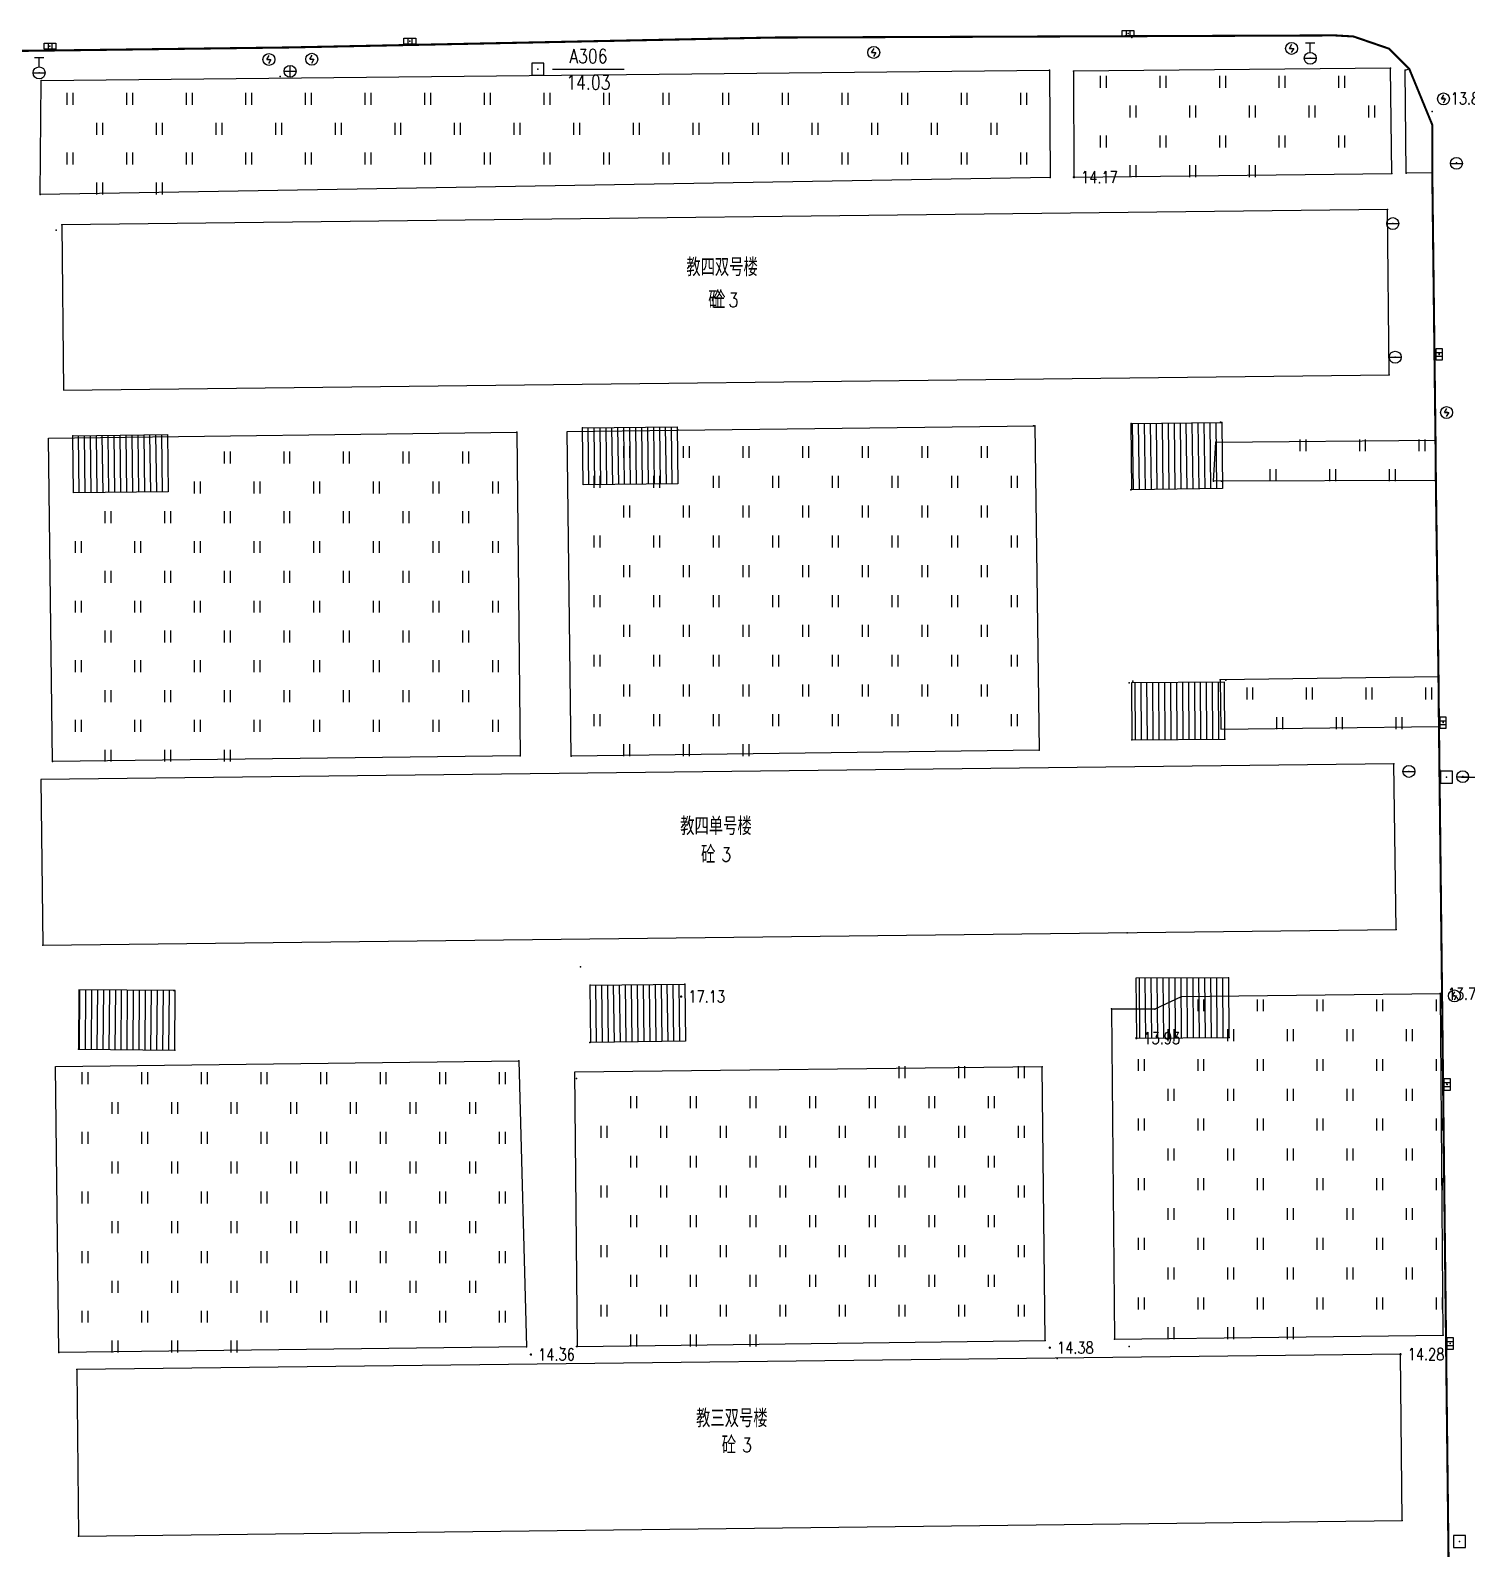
# Model space of a CAD drawing. Extents: x 940 to 2162, y 608 to 1562.
# Drawn here: x 1355.1 to 1475.5, y 1286.7 to 1414 of the extents above; entities that cross this region are included whole.
import ezdxf
from ezdxf.enums import TextEntityAlignment as Align

# ---------------------------------------------------------------- set-up
doc = ezdxf.new("R2010")
doc.units = 0
doc.header["$LTSCALE"] = 0.5
doc.header["$PDSIZE"] = 0.2
doc.layers.get('0').update_dxf_attribs({"linetype": 'CONTINUOUS'})
doc.layers.add('ASSIST', color=7, linetype='CONTINUOUS', plot=False)
for name, color, linetype in [('DLSS', 4, 'CONTINUOUS'), ('GCD', 1, 'CONTINUOUS'), ('GXYZ', 2, 'CONTINUOUS'), ('JMD', 6, 'CONTINUOUS'), ('KZD', 1, 'CONTINUOUS'), ('ZBTZ', 3, 'CONTINUOUS'), ('ZDH', 1, 'CONTINUOUS')]:
    doc.layers.add(name, color=color, linetype=linetype)
doc.styles.add('HZ', font='rs.shx', dxfattribs={"width": 0.8, "bigfont": 'hztxt.shx'})
doc.linetypes.add('1161', pattern='A,0,[149,AAA.SHX,S=0.15,R=0,X=0,Y=0],-1.6', length=1.6)

# ---------------------------------------------------------------- blocks, each defined once
blk = doc.blocks.new('gc133')
for p, q in [((-0.8, 2.6), (0.8, 2.6)), ((0, 1), (0, 2.6)), ((-1, 0), (1, 0))]:
    blk.add_line(p, q)
blk.add_circle((0, 0), 1)
blk = doc.blocks.new('gc042')
blk.add_line((-1, 0), (1, 0))
blk.add_circle((0, 0), 1)
blk = doc.blocks.new('gc041')
for p, q in [((-1, 0.5), (1, 0.5)), ((-1, -0.5), (-1, 0.5)), ((-0.33, 0.5), (-0.33, -0.5)), ((0.33, 0.5), (0.33, -0.5)), ((1, 0.5), (1, -0.5)), ((1, -0.5), (-1, -0.5))]:
    blk.add_line(p, q)
blk = doc.blocks.new('gc050')
for p, q in [((-0.35, 0), (0.05, 0.69)), ((-0.35, 0), (0.35, 0)), ((0.35, 0), (-0.06, -0.69))]:
    blk.add_line(p, q)
blk.add_circle((0, 0), 1)
blk = doc.blocks.new('gc043')
for p, q in [((-1, 0), (1, 0)), ((0, -1), (0, 1))]:
    blk.add_line(p, q)
blk.add_circle((0, 0), 1)
blk = doc.blocks.new('GC200')
at = {"linetype": 'Continuous', "const_width": 0.2, "flags": 128}
blk.add_lwpolyline([(-0.1, 0, 1), (0.1, 0, 1)], format="xyb", close=True, dxfattribs=at)
blk = doc.blocks.new('gc323')
at = {"flags": 128}
for points in [[(-0.5, 0), (-0.5, 2)], [(0.5, 0), (0.5, 2)]]:
    blk.add_lwpolyline(points, dxfattribs=at)
blk = doc.blocks.new('gc261')
blk.add_lwpolyline([(-1, -1), (1, -1), (1, 1), (-1, 1)], close=True)
blk.add_point((0, 0))
blk = doc.blocks.new('gc115')
blk.add_lwpolyline([(-1, -1), (1, -1), (1, 1), (-1, 1)], close=True)
blk.add_point((0, 0))

msp = doc.modelspace()

# ---------------------------------------------------------------- linework, layer by layer
at = {"layer": 'ASSIST', "linetype": 'Continuous', "flags": 128}
for points, elevation in [([(1401.37, 1380.69), (1409.32, 1380.78), (1409.38, 1375.99), (1401.43, 1375.9)], -0.16), ([(1358.62, 1380.02), (1366.57, 1380.12), (1366.63, 1375.33), (1358.68, 1375.24)], -0.14)]:
    msp.add_lwpolyline(points, close=True, dxfattribs=dict(at, elevation=elevation))
for points in [[(1447.38, 1381.04), (1454.99, 1381.13), (1455.06, 1375.59), (1447.46, 1375.49)], [(1447.45, 1354.51), (1455.25, 1354.57), (1455.22, 1359.36), (1447.42, 1359.31)], [(1447.83, 1329.5), (1455.62, 1329.56), (1455.58, 1334.57), (1447.79, 1334.52)], [(1359.1, 1328.58), (1367.18, 1328.5), (1367.22, 1333.49), (1359.14, 1333.56)], [(1402.01, 1333.93), (1409.96, 1334.02), (1410.02, 1329.24), (1402.07, 1329.14)]]:
    msp.add_lwpolyline(points, close=True, dxfattribs=at)
at = {"layer": 'DLSS', "linetype": 'Continuous', "const_width": 0.175, "flags": 128}
msp.add_lwpolyline([(1216.91, 1400.79), (1219.98, 1407.4), (1229.42, 1410.8), (1250.92, 1411.11), (1311.19, 1411.75), (1376.78, 1412.59), (1417.27, 1413.42), (1464.48, 1413.6), (1466.04, 1413.51), (1469.01, 1412.49), (1470.72, 1410.79), (1472.65, 1406.1), (1472.65, 1402.07), (1472.92, 1379.64), (1472.95, 1376.26), (1473.17, 1359.79), (1473.21, 1355.64), (1474.02, 1285.2)], dxfattribs=at)
at = {"layer": 'JMD', "linetype": 'Continuous'}
for p, q in [((1401.37, 1380.69), (1409.32, 1380.78)), ((1401.82, 1380.69), (1401.88, 1375.91)), ((1402.32, 1380.7), (1402.38, 1375.91)), ((1402.82, 1380.7), (1402.88, 1375.92)), ((1403.32, 1380.71), (1403.38, 1375.92)), ((1403.82, 1380.71), (1403.88, 1375.93)), ((1404.32, 1380.72), (1404.38, 1375.94)), ((1404.82, 1380.73), (1404.88, 1375.94)), ((1405.32, 1380.73), (1405.38, 1375.95)), ((1405.82, 1380.74), (1405.88, 1375.95)), ((1406.32, 1380.74), (1406.38, 1375.96)), ((1406.82, 1380.75), (1406.88, 1375.97)), ((1407.32, 1380.76), (1407.38, 1375.97)), ((1407.82, 1380.76), (1407.88, 1375.98)), ((1408.32, 1380.77), (1408.38, 1375.98)), ((1408.82, 1380.77), (1408.88, 1375.99)), ((1409.32, 1380.78), (1409.38, 1375.99)), ((1447.38, 1381.04), (1454.99, 1381.13)), ((1447.49, 1381.04), (1447.56, 1375.49)), ((1447.99, 1381.04), (1448.06, 1375.5)), ((1448.49, 1381.05), (1448.56, 1375.51)), ((1448.99, 1381.06), (1449.06, 1375.51)), ((1449.49, 1381.06), (1449.56, 1375.52)), ((1449.99, 1381.07), (1450.06, 1375.52)), ((1450.49, 1381.08), (1450.56, 1375.53)), ((1450.99, 1381.08), (1451.06, 1375.54)), ((1451.49, 1381.09), (1451.56, 1375.54)), ((1451.99, 1381.1), (1452.06, 1375.55)), ((1452.49, 1381.1), (1452.56, 1375.56)), ((1452.99, 1381.11), (1453.06, 1375.56)), ((1453.49, 1381.11), (1453.56, 1375.57)), ((1453.99, 1381.12), (1454.06, 1375.57)), ((1454.49, 1381.13), (1454.56, 1375.58)), ((1454.99, 1381.13), (1455.06, 1375.59)), ((1358.62, 1380.02), (1366.57, 1380.12)), ((1359.07, 1380.03), (1359.13, 1375.24)), ((1359.57, 1380.04), (1359.63, 1375.25)), ((1360.07, 1380.04), (1360.13, 1375.26)), ((1360.57, 1380.05), (1360.63, 1375.26)), ((1361.07, 1380.05), (1361.13, 1375.27)), ((1361.57, 1380.06), (1361.63, 1375.27)), ((1362.07, 1380.06), (1362.13, 1375.28)), ((1362.57, 1380.07), (1362.63, 1375.29)), ((1363.07, 1380.08), (1363.13, 1375.29)), ((1363.57, 1380.08), (1363.63, 1375.3)), ((1364.07, 1380.09), (1364.13, 1375.3)), ((1364.57, 1380.09), (1364.63, 1375.31)), ((1365.07, 1380.1), (1365.13, 1375.32)), ((1365.57, 1380.11), (1365.63, 1375.32)), ((1366.07, 1380.11), (1366.13, 1375.33)), ((1366.57, 1380.12), (1366.63, 1375.33)), ((1366.63, 1375.33), (1358.68, 1375.24)), ((1409.38, 1375.99), (1401.43, 1375.9)), ((1455.06, 1375.59), (1447.46, 1375.49)), ((1455.22, 1359.36), (1447.42, 1359.31)), ((1447.75, 1354.52), (1447.72, 1359.31)), ((1448.25, 1354.52), (1448.22, 1359.31)), ((1448.75, 1354.52), (1448.72, 1359.31)), ((1449.25, 1354.53), (1449.22, 1359.32)), ((1449.75, 1354.53), (1449.72, 1359.32)), ((1450.25, 1354.53), (1450.22, 1359.32)), ((1450.75, 1354.54), (1450.72, 1359.33)), ((1451.25, 1354.54), (1451.22, 1359.33)), ((1451.75, 1354.54), (1451.72, 1359.33)), ((1452.25, 1354.55), (1452.22, 1359.34)), ((1452.75, 1354.55), (1452.72, 1359.34)), ((1453.25, 1354.55), (1453.22, 1359.34)), ((1453.75, 1354.56), (1453.72, 1359.35)), ((1454.25, 1354.56), (1454.22, 1359.35)), ((1454.75, 1354.56), (1454.72, 1359.35)), ((1455.25, 1354.57), (1455.22, 1359.36)), ((1447.45, 1354.51), (1455.25, 1354.57)), ((1455.58, 1334.57), (1447.79, 1334.52)), ((1448.12, 1329.5), (1448.08, 1334.52)), ((1448.62, 1329.5), (1448.58, 1334.52)), ((1449.12, 1329.51), (1449.08, 1334.52)), ((1449.62, 1329.51), (1449.58, 1334.53)), ((1450.12, 1329.51), (1450.08, 1334.53)), ((1450.62, 1329.52), (1450.58, 1334.54)), ((1451.12, 1329.52), (1451.08, 1334.54)), ((1451.62, 1329.53), (1451.58, 1334.54)), ((1452.12, 1329.53), (1452.08, 1334.55)), ((1452.62, 1329.53), (1452.58, 1334.55)), ((1453.12, 1329.54), (1453.08, 1334.55)), ((1453.62, 1329.54), (1453.58, 1334.56)), ((1454.12, 1329.54), (1454.08, 1334.56)), ((1454.62, 1329.55), (1454.58, 1334.57)), ((1455.12, 1329.55), (1455.08, 1334.57)), ((1455.62, 1329.56), (1455.58, 1334.57)), ((1367.22, 1333.49), (1359.14, 1333.56)), ((1359.18, 1328.57), (1359.22, 1333.56)), ((1359.68, 1328.57), (1359.72, 1333.56)), ((1360.18, 1328.57), (1360.22, 1333.55)), ((1360.68, 1328.56), (1360.72, 1333.55)), ((1361.18, 1328.56), (1361.22, 1333.54)), ((1361.68, 1328.55), (1361.72, 1333.54)), ((1362.18, 1328.55), (1362.22, 1333.53)), ((1362.68, 1328.54), (1362.72, 1333.53)), ((1363.18, 1328.54), (1363.22, 1333.52)), ((1363.68, 1328.53), (1363.72, 1333.52)), ((1364.18, 1328.53), (1364.22, 1333.52)), ((1364.68, 1328.52), (1364.72, 1333.51)), ((1365.18, 1328.52), (1365.22, 1333.51)), ((1365.68, 1328.51), (1365.72, 1333.5)), ((1366.18, 1328.51), (1366.22, 1333.5)), ((1366.68, 1328.51), (1366.72, 1333.49)), ((1367.18, 1328.5), (1367.22, 1333.49)), ((1402.01, 1333.93), (1409.96, 1334.02)), ((1402.46, 1333.94), (1402.52, 1329.15)), ((1402.96, 1333.94), (1403.02, 1329.16)), ((1403.46, 1333.95), (1403.52, 1329.16)), ((1403.96, 1333.95), (1404.02, 1329.17)), ((1404.46, 1333.96), (1404.52, 1329.17)), ((1404.96, 1333.96), (1405.02, 1329.18)), ((1405.46, 1333.97), (1405.52, 1329.19)), ((1405.96, 1333.98), (1406.02, 1329.19)), ((1406.46, 1333.98), (1406.52, 1329.2)), ((1406.96, 1333.99), (1407.02, 1329.2)), ((1407.46, 1333.99), (1407.52, 1329.21)), ((1407.96, 1334), (1408.02, 1329.22)), ((1408.46, 1334.01), (1408.52, 1329.22)), ((1408.96, 1334.01), (1409.02, 1329.23)), ((1409.46, 1334.02), (1409.52, 1329.23)), ((1409.96, 1334.02), (1410.02, 1329.24)), ((1447.83, 1329.5), (1455.62, 1329.56)), ((1359.1, 1328.58), (1367.18, 1328.5)), ((1410.02, 1329.24), (1402.07, 1329.14))]:
    msp.add_line(p, q, dxfattribs=at)
at = {"layer": 'JMD', "linetype": 'Continuous', "flags": 128}
msp.add_lwpolyline([(1469.04, 1385.14), (1468.89, 1399.01), (1357.71, 1397.71), (1357.85, 1383.84), (1469.04, 1385.14)], dxfattribs=at)
for points in [[(1469.04, 1385.14), (1468.89, 1399.01), (1357.71, 1397.71), (1357.85, 1383.84), (1469.04, 1385.14)], [(1469.42, 1352.51), (1355.93, 1351.18), (1356.12, 1337.29), (1469.62, 1338.61), (1469.42, 1352.51)], [(1469.98, 1302.99), (1358.97, 1301.72), (1359.1, 1287.72), (1470.12, 1289.05), (1469.98, 1302.99)]]:
    msp.add_lwpolyline(points, close=True, dxfattribs=at)
at = {"layer": 'KZD', "linetype": 'Continuous'}
for p, q in [((1398.87, 1410.76), (1404.87, 1410.76)), ((1475.1, 1351.38), (1481.1, 1351.38))]:
    msp.add_line(p, q, dxfattribs=at)
at = {"layer": 'ZBTZ', "linetype": '1161', "flags": 128}
for points in [[(1355.98, 1409.81), (1440.53, 1410.69), (1440.59, 1401.69), (1355.9, 1400.27)], [(1472.65, 1402.07), (1470.46, 1402.06), (1470.37, 1410.69), (1470.72, 1410.79), (1472.65, 1406.1), (1472.65, 1402.07)], [(1400.93, 1303.64), (1440.17, 1304.13), (1439.92, 1327.08), (1400.69, 1326.66)]]:
    msp.add_lwpolyline(points, close=True, dxfattribs=at)
for points, elevation in [([(1442.57, 1410.59), (1442.59, 1401.71), (1469.26, 1402.03), (1469.14, 1410.86)], 14.03), ([(1439.31, 1380.85), (1439.67, 1353.64), (1400.43, 1353.16), (1400.1, 1380.38)], -0.07), ([(1395.86, 1380.32), (1396.15, 1353.17), (1356.92, 1352.69), (1356.59, 1379.83)], -0.1), ([(1472.92, 1379.64), (1472.95, 1376.26), (1454.31, 1376.22), (1454.5, 1379.48)], 13.88), ([(1473.21, 1355.64), (1473.17, 1359.79), (1454.86, 1359.56), (1454.91, 1355.41)], 13.78), ([(1445.99, 1304.25), (1473.56, 1304.59), (1473.34, 1333.22), (1451.59, 1332.97), (1449.38, 1331.94), (1445.75, 1331.94)], 13.81), ([(1396.04, 1327.59), (1396.69, 1303.6), (1357.46, 1303.14), (1357.17, 1327.13)], 13.97)]:
    msp.add_lwpolyline(points, close=True, dxfattribs=dict(at, elevation=elevation))
at = {"layer": 'ZDH', "linetype": 'Continuous'}
for p in [(1447.13, 1413.77, 13.84), (1464.48, 1413.6, 13.86), (1466.04, 1413.51, 13.87), (1356.71, 1412.71, 13.49), (1376.78, 1412.59, 13.77), (1386.9, 1413.12, 13.8), (1417.27, 1413.42, 13.85), (1447.44, 1413.43, 13.83), (1460.85, 1412.51, 14.02), (1469.01, 1412.49, 13.89), (1375.07, 1411.58, 13.9), (1378.67, 1411.6, 13.93), (1425.8, 1412.17, 14.02), (1462.41, 1411.68, 13.13), (1355.8, 1410.46, 12.83), (1355.98, 1409.81, 13.61), (1376.02, 1410.14, 13.93), (1376.85, 1410.59, 13.92), (1440.53, 1410.69, 14.02), (1442.57, 1410.59, 14.03), (1469.14, 1410.86, 13.99), (1470.37, 1410.69, 13.99), (1470.72, 1410.79, 13.87), (1472.65, 1407.23, 13.84), (1472.65, 1407.23, 13.84), (1472.65, 1407.23, 13.84), (1473.59, 1408.27, 13.86), (1473.6, 1408.31, 13.84), (1473.6, 1408.31, 13.84), (1473.6, 1408.31, 13.84), (1472.65, 1406.1, 13.86), (1472.67, 1405.15, 13.81), (1472.67, 1405.15, 13.81), (1469.26, 1402.03, 14.15), (1470.46, 1402.06, 14.13), (1472.65, 1402.07, 13.84), (1474.68, 1402.87, 13.84), (1474.69, 1402.9, 13.81), (1474.69, 1402.9, 13.81), (1474.69, 1402.9, 13.81), (1440.59, 1401.69, 14.16), (1442.59, 1401.71, 14.17), (1355.9, 1400.27, 14.2), (1468.89, 1399.01, 14.33), (1357.22, 1397.27, 14.32), (1357.71, 1397.71, 19.72), (1469.34, 1397.82, 14.35), (1473.22, 1386.88, 13.89), (1473.22, 1386.88, 13.89), (1473.22, 1386.88, 13.89), (1473.23, 1386.85, 13.92), (1469.54, 1386.61, 14.35), (1469.04, 1385.14, 14.35), (1473.85, 1381.97, 13.89), (1473.86, 1382.01, 13.87), (1473.86, 1382.01, 13.87), (1473.86, 1382.01, 13.87), (1401.37, 1380.69, -0.16), (1409.38, 1380.52, -0.06), (1439.21, 1380.86, 14.3), (1439.31, 1380.85, -0.07), (1447.38, 1381.04, -0.07), (1454.89, 1381.15, 14.19), (1454.99, 1381.13, -0.09), (1358.62, 1380.02, -0.14), (1395.86, 1380.32, -0.1), (1454.5, 1379.48, 14.09), (1472.92, 1379.64, 13.88), (1447.36, 1375.49, 14.36), (1454.31, 1376.22, 13.94), (1454.96, 1376.22, 13.9), (1472.95, 1376.26, 13.88), (1447.23, 1359.31, -0.18), (1447.52, 1359.44, 14.36), (1454.86, 1359.56, 14.02), (1455.34, 1359.53, 13.97), (1473.17, 1359.79, 13.78), (1473.17, 1357.85, 13.86), (1473.17, 1357.85, 13.86), (1473.17, 1357.85, 13.86), (1473.21, 1355.64, 13.78), (1473.55, 1355.96, 13.76), (1473.56, 1355.99, 13.74), (1473.56, 1355.99, 13.74), (1473.56, 1355.99, 13.74), (1439.67, 1353.64, -0.06), (1447.45, 1354.51, -0.19), (1455.25, 1354.57, 14.37), (1356.92, 1352.69, -0.1), (1396.15, 1353.17, -0.09), (1400.43, 1353.16, -0.05), (1469.42, 1352.51, 14.33), (1470.69, 1351.87, 14.32), (1473.85, 1351.38, 13.76), (1475.2, 1351.45, 13.75), (1475.2, 1351.45, 13.75), (1475.2, 1351.45, 13.75), (1475.2, 1351.43, 13.76), (1447.07, 1338.33, 14.33), (1469.62, 1338.61, 14.33), (1356.12, 1337.29, 14.31), (1401.2, 1335.47, 14.3), (1455.55, 1334.57, 14.29), (1367.1, 1333.49, 14.25), (1402.01, 1333.93, -0.16), (1409.96, 1334.02, -0.07), (1409.65, 1332.99, 17.13), (1451.59, 1332.97, 14.05), (1473.34, 1333.22, 13.79), (1474.5, 1333.05, 13.65), (1474.5, 1333.05, 13.65), (1474.5, 1333.05, 13.65), (1474.51, 1333.04, 13.67), (1445.75, 1331.96, 14.01), (1449.38, 1331.94, 13.94), (1447.83, 1329.5, 13.93), (1455.62, 1329.56, 13.95), (1359.1, 1328.58, 14.04), (1367.18, 1328.5, 14.02), (1402, 1329.14, -0.16), (1396.04, 1327.59, 13.97), (1439.92, 1327.08, 14.29), (1400.88, 1326.12, 14.05), (1473.88, 1325.63, 13.6), (1473.88, 1325.63, 13.6), (1473.88, 1325.63, 13.6), (1473.9, 1325.61, 13.62), (1440.17, 1304.13, 14.36), (1445.99, 1304.25, 13.81), (1473.56, 1304.59, 13.68), (1473.81, 1304.73, 13.63), (1473.81, 1304.73, 13.63), (1473.81, 1304.73, 13.63), (1357.46, 1303.14, 14.38), (1396.69, 1303.6, 14.37), (1397.05, 1302.96, 14.36), (1399.54, 1303.55, 14.26), (1400.86, 1303.65, 14.37), (1400.93, 1303.64, 14.37), (1440.57, 1303.54, 14.38), (1447.22, 1303.64, 14.27), (1469.98, 1302.99, 14.28), (1474.14, 1303.88, 13.51), (1474.14, 1303.88, 13.51), (1474.14, 1303.88, 13.51), (1474.16, 1303.89, 13.5), (1358.97, 1301.72, 14.26), (1441.18, 1302.64, 14.29), (1470.12, 1289.05, 14.27), (1359.1, 1287.72, 14.26), (1474.94, 1287.29, 13.46)]:
    msp.add_point(p, dxfattribs=at)

# ---------------------------------------------------------------- block references
at = {"layer": 'GCD', "linetype": 'Continuous'}
ref = msp.add_blockref('GC200', (1473.6, 1408.31, 13.84), dxfattribs=dict(at, xscale=0.5, yscale=0.5, zscale=0.5))
ref.add_attrib('height', '13.84', dxfattribs={"linetype": 'Continuous', "height": 1, "style": 'HZ', "width": 0.8}).set_placement((1474.19, 1408.31, 13.84), align=Align.MIDDLE_LEFT)
ref = msp.add_blockref('GC200', (1442.59, 1401.71, 14.17), dxfattribs=dict(at, xscale=0.5, yscale=0.5, zscale=0.5))
ref.add_attrib('height', '14.17', dxfattribs={"linetype": 'Continuous', "height": 1, "style": 'HZ', "width": 0.8}).set_placement((1443.19, 1401.71, 14.17), align=Align.MIDDLE_LEFT)
ref = msp.add_blockref('GC200', (1409.65, 1332.99, 17.13), dxfattribs=dict(at, xscale=0.5, yscale=0.5, zscale=0.5))
ref.add_attrib('height', '17.13', dxfattribs={"linetype": 'Continuous', "height": 1, "style": 'HZ', "width": 0.8}).set_placement((1410.25, 1332.99, 17.13), align=Align.MIDDLE_LEFT)
ref = msp.add_blockref('GC200', (1473.34, 1333.22, 13.79), dxfattribs=dict(at, xscale=0.5, yscale=0.5, zscale=0.5))
ref.add_attrib('height', '13.79', dxfattribs={"linetype": 'Continuous', "height": 1, "style": 'HZ', "width": 0.8}).set_placement((1473.94, 1333.22, 13.79), align=Align.MIDDLE_LEFT)
ref = msp.add_blockref('GC200', (1447.83, 1329.5, 13.93), dxfattribs=dict(at, xscale=0.5, yscale=0.5, zscale=0.5))
ref.add_attrib('height', '13.93', dxfattribs={"linetype": 'Continuous', "height": 1, "style": 'HZ', "width": 0.8}).set_placement((1448.42, 1329.5, 13.93), align=Align.MIDDLE_LEFT)
ref = msp.add_blockref('GC200', (1440.57, 1303.54, 14.38), dxfattribs=dict(at, xscale=0.5, yscale=0.5, zscale=0.5))
ref.add_attrib('height', '14.38', dxfattribs={"linetype": 'Continuous', "height": 1, "style": 'HZ', "width": 0.8}).set_placement((1441.17, 1303.54, 14.38), align=Align.MIDDLE_LEFT)
ref = msp.add_blockref('GC200', (1397.05, 1302.96, 14.36), dxfattribs=dict(at, xscale=0.5, yscale=0.5, zscale=0.5))
ref.add_attrib('height', '14.36', dxfattribs={"linetype": 'Continuous', "height": 1, "style": 'HZ', "width": 0.8}).set_placement((1397.65, 1302.96, 14.36), align=Align.MIDDLE_LEFT)
ref = msp.add_blockref('GC200', (1469.98, 1302.99, 14.28), dxfattribs=dict(at, xscale=0.5, yscale=0.5, zscale=0.5))
ref.add_attrib('height', '14.28', dxfattribs={"linetype": 'Continuous', "height": 1, "style": 'HZ', "width": 0.8}).set_placement((1470.58, 1302.99, 14.28), align=Align.MIDDLE_LEFT)
at = {"layer": 'GXYZ', "linetype": 'Continuous', "xscale": 0.5, "yscale": 0.5}
for name, p in [('gc041', (1447.13, 1413.77, 13.84)), ('gc041', (1356.71, 1412.71, 13.49)), ('gc041', (1386.9, 1413.12, 13.8)), ('gc050', (1425.8, 1412.17, 14.02)), ('gc050', (1460.85, 1412.51, 14.02)), ('gc133', (1462.41, 1411.68, 13.13)), ('gc133', (1355.8, 1410.46, 12.83)), ('gc050', (1375.07, 1411.58, 13.9)), ('gc043', (1376.85, 1410.59, 13.92)), ('gc050', (1378.67, 1411.6, 13.93)), ('gc050', (1473.59, 1408.27, 13.86)), ('gc042', (1474.68, 1402.87, 13.84)), ('gc042', (1469.34, 1397.82, 14.35)), ('gc042', (1469.54, 1386.61, 14.35)), ('gc050', (1473.85, 1381.97, 13.89)), ('gc042', (1470.69, 1351.87, 14.32)), ('gc042', (1475.2, 1351.43, 13.76)), ('gc050', (1474.51, 1333.04, 13.67))]:
    msp.add_blockref(name, p, dxfattribs=at)
at = {"layer": 'GXYZ', "linetype": 'Continuous', "xscale": 0.5, "yscale": 0.5, "rotation": 90}
for p in [(1473.23, 1386.85, 13.92), (1473.55, 1355.96, 13.76), (1473.9, 1325.61, 13.62), (1474.16, 1303.89, 13.5)]:
    msp.add_blockref('gc041', p, dxfattribs=at)
at = {"layer": 'KZD', "linetype": 'Continuous', "xscale": 0.5, "yscale": 0.5}
for name, p in [('gc261', (1397.62, 1410.76, 14.03)), ('gc115', (1473.85, 1351.38, 13.76)), ('gc115', (1474.94, 1287.29, 13.46))]:
    msp.add_blockref(name, p, dxfattribs=at)
at = {"layer": 'ZBTZ', "linetype": 'Continuous', "xscale": 0.5, "yscale": 0.5}
for p in [(1445.07, 1409.21), (1450.07, 1409.21), (1455.07, 1409.21), (1460.07, 1409.21), (1465.07, 1409.21), (1358.4, 1407.77), (1363.4, 1407.77), (1368.4, 1407.77), (1373.4, 1407.77), (1378.4, 1407.77), (1383.4, 1407.77), (1388.4, 1407.77), (1393.4, 1407.77), (1398.4, 1407.77), (1403.4, 1407.77), (1408.4, 1407.77), (1413.4, 1407.77), (1418.4, 1407.77), (1423.4, 1407.77), (1428.4, 1407.77), (1433.4, 1407.77), (1438.4, 1407.77), (1447.57, 1406.71), (1452.57, 1406.71), (1457.57, 1406.71), (1462.57, 1406.71), (1467.57, 1406.71), (1360.9, 1405.27), (1365.9, 1405.27), (1370.9, 1405.27), (1375.9, 1405.27), (1380.9, 1405.27), (1385.9, 1405.27), (1390.9, 1405.27), (1395.9, 1405.27), (1400.9, 1405.27), (1405.9, 1405.27), (1410.9, 1405.27), (1415.9, 1405.27), (1420.9, 1405.27), (1425.9, 1405.27), (1430.9, 1405.27), (1435.9, 1405.27), (1445.07, 1404.21), (1450.07, 1404.21), (1455.07, 1404.21), (1460.07, 1404.21), (1465.07, 1404.21), (1358.4, 1402.77), (1363.4, 1402.77), (1368.4, 1402.77), (1373.4, 1402.77), (1378.4, 1402.77), (1383.4, 1402.77), (1388.4, 1402.77), (1393.4, 1402.77), (1398.4, 1402.77), (1403.4, 1402.77), (1408.4, 1402.77), (1413.4, 1402.77), (1418.4, 1402.77), (1423.4, 1402.77), (1428.4, 1402.77), (1433.4, 1402.77), (1438.4, 1402.77), (1447.57, 1401.71), (1452.57, 1401.71), (1457.57, 1401.71), (1360.9, 1400.27), (1365.9, 1400.27), (1405.1, 1378.16), (1410.1, 1378.16), (1415.1, 1378.16), (1420.1, 1378.16), (1425.1, 1378.16), (1430.1, 1378.16), (1435.1, 1378.16), (1461.81, 1378.72), (1466.81, 1378.72), (1471.81, 1378.72), (1371.59, 1377.69), (1376.59, 1377.69), (1381.59, 1377.69), (1386.59, 1377.69), (1391.59, 1377.69), (1402.6, 1375.66), (1407.6, 1375.66), (1412.6, 1375.66), (1417.6, 1375.66), (1422.6, 1375.66), (1427.6, 1375.66), (1432.6, 1375.66), (1437.6, 1375.66), (1459.31, 1376.22), (1464.31, 1376.22), (1469.31, 1376.22), (1369.09, 1375.19), (1374.09, 1375.19), (1379.09, 1375.19), (1384.09, 1375.19), (1389.09, 1375.19), (1394.09, 1375.19), (1405.1, 1373.16), (1410.1, 1373.16), (1415.1, 1373.16), (1420.1, 1373.16), (1425.1, 1373.16), (1430.1, 1373.16), (1435.1, 1373.16), (1361.59, 1372.69), (1366.59, 1372.69), (1371.59, 1372.69), (1376.59, 1372.69), (1381.59, 1372.69), (1386.59, 1372.69), (1391.59, 1372.69), (1402.6, 1370.66), (1407.6, 1370.66), (1412.6, 1370.66), (1417.6, 1370.66), (1422.6, 1370.66), (1427.6, 1370.66), (1432.6, 1370.66), (1437.6, 1370.66), (1359.09, 1370.19), (1364.09, 1370.19), (1369.09, 1370.19), (1374.09, 1370.19), (1379.09, 1370.19), (1384.09, 1370.19), (1389.09, 1370.19), (1394.09, 1370.19), (1405.1, 1368.16), (1410.1, 1368.16), (1415.1, 1368.16), (1420.1, 1368.16), (1425.1, 1368.16), (1430.1, 1368.16), (1435.1, 1368.16), (1361.59, 1367.69), (1366.59, 1367.69), (1371.59, 1367.69), (1376.59, 1367.69), (1381.59, 1367.69), (1386.59, 1367.69), (1391.59, 1367.69), (1402.6, 1365.66), (1407.6, 1365.66), (1412.6, 1365.66), (1417.6, 1365.66), (1422.6, 1365.66), (1427.6, 1365.66), (1432.6, 1365.66), (1437.6, 1365.66), (1359.09, 1365.19), (1364.09, 1365.19), (1369.09, 1365.19), (1374.09, 1365.19), (1379.09, 1365.19), (1384.09, 1365.19), (1389.09, 1365.19), (1394.09, 1365.19), (1405.1, 1363.16), (1410.1, 1363.16), (1415.1, 1363.16), (1420.1, 1363.16), (1425.1, 1363.16), (1430.1, 1363.16), (1435.1, 1363.16), (1361.59, 1362.69), (1366.59, 1362.69), (1371.59, 1362.69), (1376.59, 1362.69), (1381.59, 1362.69), (1386.59, 1362.69), (1391.59, 1362.69), (1402.6, 1360.66), (1407.6, 1360.66), (1412.6, 1360.66), (1417.6, 1360.66), (1422.6, 1360.66), (1427.6, 1360.66), (1432.6, 1360.66), (1437.6, 1360.66), (1359.09, 1360.19), (1364.09, 1360.19), (1369.09, 1360.19), (1374.09, 1360.19), (1379.09, 1360.19), (1384.09, 1360.19), (1389.09, 1360.19), (1394.09, 1360.19), (1405.1, 1358.16), (1410.1, 1358.16), (1415.1, 1358.16), (1420.1, 1358.16), (1425.1, 1358.16), (1430.1, 1358.16), (1435.1, 1358.16), (1457.36, 1357.91), (1462.36, 1357.91), (1467.36, 1357.91), (1472.36, 1357.91), (1361.59, 1357.69), (1366.59, 1357.69), (1371.59, 1357.69), (1376.59, 1357.69), (1381.59, 1357.69), (1386.59, 1357.69), (1391.59, 1357.69), (1359.09, 1355.19), (1364.09, 1355.19), (1369.09, 1355.19), (1374.09, 1355.19), (1379.09, 1355.19), (1384.09, 1355.19), (1389.09, 1355.19), (1394.09, 1355.19), (1402.6, 1355.66), (1407.6, 1355.66), (1412.6, 1355.66), (1417.6, 1355.66), (1422.6, 1355.66), (1427.6, 1355.66), (1432.6, 1355.66), (1437.6, 1355.66), (1459.86, 1355.41), (1464.86, 1355.41), (1469.86, 1355.41), (1361.59, 1352.69), (1366.59, 1352.69), (1371.59, 1352.69), (1405.1, 1353.16), (1410.1, 1353.16), (1415.1, 1353.16), (1453.25, 1331.75), (1458.25, 1331.75), (1463.25, 1331.75), (1468.25, 1331.75), (1473.25, 1331.75), (1450.75, 1329.25), (1455.75, 1329.25), (1460.75, 1329.25), (1465.75, 1329.25), (1470.75, 1329.25), (1428.19, 1326.14), (1433.19, 1326.14), (1438.19, 1326.14), (1448.25, 1326.75), (1453.25, 1326.75), (1458.25, 1326.75), (1463.25, 1326.75), (1468.25, 1326.75), (1473.25, 1326.75), (1359.67, 1325.64), (1364.67, 1325.64), (1369.67, 1325.64), (1374.67, 1325.64), (1379.67, 1325.64), (1384.67, 1325.64), (1389.67, 1325.64), (1394.67, 1325.64), (1405.69, 1323.64), (1410.69, 1323.64), (1415.69, 1323.64), (1420.69, 1323.64), (1425.69, 1323.64), (1430.69, 1323.64), (1435.69, 1323.64), (1450.75, 1324.25), (1455.75, 1324.25), (1460.75, 1324.25), (1465.75, 1324.25), (1470.75, 1324.25), (1362.17, 1323.14), (1367.17, 1323.14), (1372.17, 1323.14), (1377.17, 1323.14), (1382.17, 1323.14), (1387.17, 1323.14), (1392.17, 1323.14), (1403.19, 1321.14), (1408.19, 1321.14), (1413.19, 1321.14), (1418.19, 1321.14), (1423.19, 1321.14), (1428.19, 1321.14), (1433.19, 1321.14), (1438.19, 1321.14), (1448.25, 1321.75), (1453.25, 1321.75), (1458.25, 1321.75), (1463.25, 1321.75), (1468.25, 1321.75), (1473.25, 1321.75), (1359.67, 1320.64), (1364.67, 1320.64), (1369.67, 1320.64), (1374.67, 1320.64), (1379.67, 1320.64), (1384.67, 1320.64), (1389.67, 1320.64), (1394.67, 1320.64), (1405.69, 1318.64), (1410.69, 1318.64), (1415.69, 1318.64), (1420.69, 1318.64), (1425.69, 1318.64), (1430.69, 1318.64), (1435.69, 1318.64), (1450.75, 1319.25), (1455.75, 1319.25), (1460.75, 1319.25), (1465.75, 1319.25), (1470.75, 1319.25), (1362.17, 1318.14), (1367.17, 1318.14), (1372.17, 1318.14), (1377.17, 1318.14), (1382.17, 1318.14), (1387.17, 1318.14), (1392.17, 1318.14), (1403.19, 1316.14), (1408.19, 1316.14), (1413.19, 1316.14), (1418.19, 1316.14), (1423.19, 1316.14), (1428.19, 1316.14), (1433.19, 1316.14), (1438.19, 1316.14), (1448.25, 1316.75), (1453.25, 1316.75), (1458.25, 1316.75), (1463.25, 1316.75), (1468.25, 1316.75), (1473.25, 1316.75), (1359.67, 1315.64), (1364.67, 1315.64), (1369.67, 1315.64), (1374.67, 1315.64), (1379.67, 1315.64), (1384.67, 1315.64), (1389.67, 1315.64), (1394.67, 1315.64), (1362.17, 1313.14), (1367.17, 1313.14), (1372.17, 1313.14), (1377.17, 1313.14), (1382.17, 1313.14), (1387.17, 1313.14), (1392.17, 1313.14), (1405.69, 1313.64), (1410.69, 1313.64), (1415.69, 1313.64), (1420.69, 1313.64), (1425.69, 1313.64), (1430.69, 1313.64), (1435.69, 1313.64), (1450.75, 1314.25), (1455.75, 1314.25), (1460.75, 1314.25), (1465.75, 1314.25), (1470.75, 1314.25), (1359.67, 1310.64), (1364.67, 1310.64), (1369.67, 1310.64), (1374.67, 1310.64), (1379.67, 1310.64), (1384.67, 1310.64), (1389.67, 1310.64), (1394.67, 1310.64), (1403.19, 1311.14), (1408.19, 1311.14), (1413.19, 1311.14), (1418.19, 1311.14), (1423.19, 1311.14), (1428.19, 1311.14), (1433.19, 1311.14), (1438.19, 1311.14), (1448.25, 1311.75), (1453.25, 1311.75), (1458.25, 1311.75), (1463.25, 1311.75), (1468.25, 1311.75), (1473.25, 1311.75), (1362.17, 1308.14), (1367.17, 1308.14), (1372.17, 1308.14), (1377.17, 1308.14), (1382.17, 1308.14), (1387.17, 1308.14), (1392.17, 1308.14), (1405.69, 1308.64), (1410.69, 1308.64), (1415.69, 1308.64), (1420.69, 1308.64), (1425.69, 1308.64), (1430.69, 1308.64), (1435.69, 1308.64), (1450.75, 1309.25), (1455.75, 1309.25), (1460.75, 1309.25), (1465.75, 1309.25), (1470.75, 1309.25), (1359.67, 1305.64), (1364.67, 1305.64), (1369.67, 1305.64), (1374.67, 1305.64), (1379.67, 1305.64), (1384.67, 1305.64), (1389.67, 1305.64), (1394.67, 1305.64), (1403.19, 1306.14), (1408.19, 1306.14), (1413.19, 1306.14), (1418.19, 1306.14), (1423.19, 1306.14), (1428.19, 1306.14), (1433.19, 1306.14), (1438.19, 1306.14), (1448.25, 1306.75), (1453.25, 1306.75), (1458.25, 1306.75), (1463.25, 1306.75), (1468.25, 1306.75), (1473.25, 1306.75), (1450.75, 1304.25), (1455.75, 1304.25), (1460.75, 1304.25), (1362.17, 1303.14), (1367.17, 1303.14), (1372.17, 1303.14), (1405.69, 1303.64), (1410.69, 1303.64), (1415.69, 1303.64)]:
    msp.add_blockref('gc323', p, dxfattribs=at)

# ---------------------------------------------------------------- texts
at = {"layer": 'JMD', "linetype": 'Continuous', "style": 'HZ', "width": 0.8}
for s, p in [('教四双号楼', (1413.08, 1394.23)), ('教四单号楼', (1412.57, 1347.35)), ('教三双号楼', (1413.9, 1297.69))]:
    msp.add_text(s, height=1.5, dxfattribs=at).set_placement(p, align=Align.MIDDLE)
for p in [(1413.12, 1391.42), (1413.37, 1391.42), (1412.52, 1344.9), (1414.26, 1295.37)]:
    msp.add_text('砼', height=1.5, dxfattribs=at).set_placement(p, align=Align.MIDDLE_RIGHT)
for p in [(1413.62, 1391.42), (1413.02, 1344.9), (1414.76, 1295.37)]:
    msp.add_text('3', height=1.2, dxfattribs=at).set_placement(p, align=Align.MIDDLE_LEFT)
at = {"layer": 'KZD', "linetype": 'Continuous', "style": 'HZ', "width": 0.8}
for s, p in [('A306', (1401.87, 1411.86)), ('14.03', (1401.87, 1409.66))]:
    msp.add_text(s, height=1.2, dxfattribs=at).set_placement(p, align=Align.MIDDLE)

doc.saveas('drawing.dxf')
